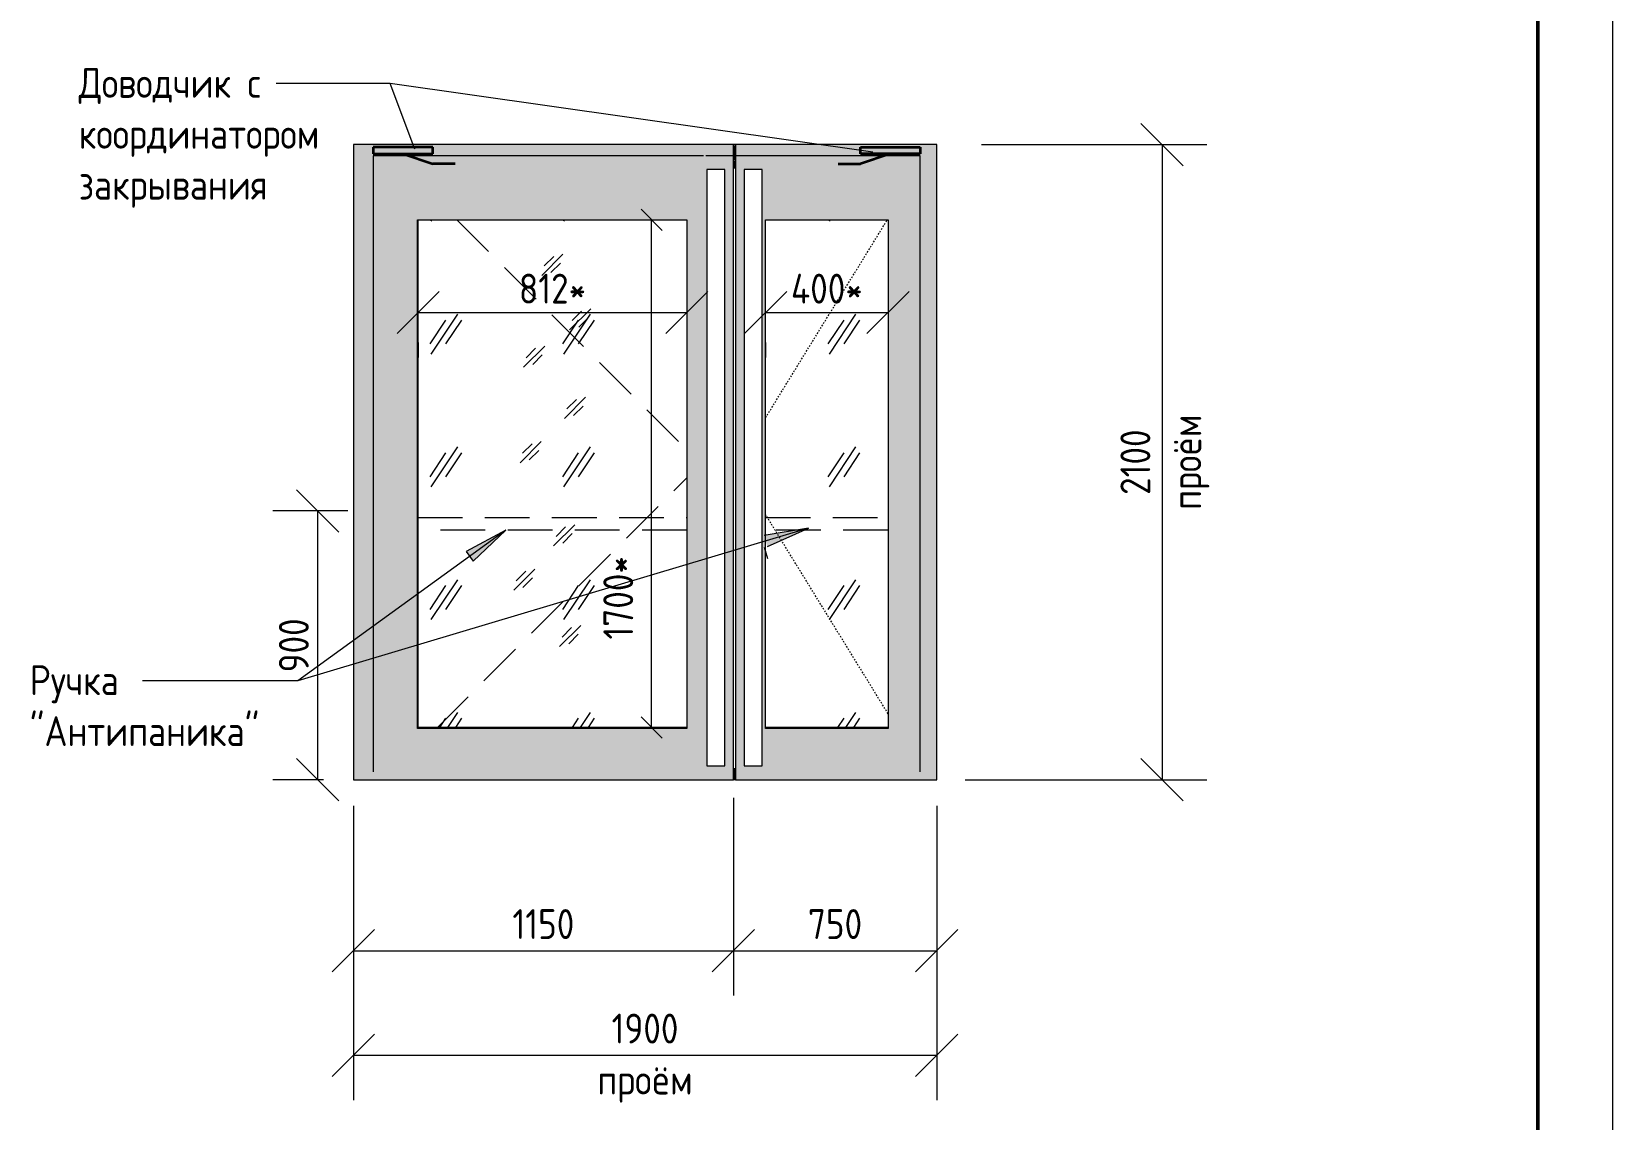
# Model space of a CAD drawing. Header units: millimetres. Extents: x -11345 to 411485, y -9810 to 73012.
# Drawn here: x -2112.4 to -2006.5, y 71152.2 to 71225.1 of the extents above; entities that cross this region are included whole.
import ezdxf

# ---------------------------------------------------------------- set-up
doc = ezdxf.new("R2010")
doc.units = ezdxf.units.MM
doc.linetypes.add('ADSK_Штриховая_ш2 п1_5', pattern=[4.5, 3, -1.5])
doc.linetypes.add('ADSK_Штриховая_ш3 п1_5', pattern=[4.5, 3, -1.5])
for name, color, linetype, lineweight in [('Аннотация', 7, 'Continuous', 18), ('Двери', 7, 'Continuous', 9), ('Основная надпись', 7, 'Continuous', 30), ('Размеры', 7, 'Continuous', 5), ('Узлы', 7, 'Continuous', 18)]:
    doc.layers.add(name, color=color, linetype=linetype, lineweight=lineweight)
doc.layers.add('Линии', color=7, linetype='Continuous', lineweight=9, true_color=0x00a600)
doc.styles.add('GOST Common', font='GOST_Common.ttf', dxfattribs={"width": 0.9, "height": 125})
doc.styles.add('GOST Common_1', font='GOST_Common.ttf', dxfattribs={"width": 0.9, "height": 349.9999999999996})
doc.styles.add('GOST Common_3', font='GOST_Common.ttf', dxfattribs={"width": 0.9, "height": 250})
doc.styles.add('GOST Common_5', font='GOST_Common.ttf', dxfattribs={"width": 0.9, "height": 100})
doc.dimstyles.new('ADSK_Основной_2_5_мм', dxfattribs={"dimscale": 304.8, "dimtxt": 251.4287490705518, "dimasz": 0.4639107611548557, "dimexe": 0.4921259842519685, "dimexo": 0.4921259842519685, "dimgap": 0.09842519685039369, "dimtad": 1, "dimrnd": 0.01, "dimdsep": 46, "dimtxsty": 'GOST Common_3', "dimblk1": 'OBLIQUE', "dimblk2": 'OBLIQUE', "dimsah": 1, "dimcen": 0.09, "dimdle": 0.4921259842519685, "dimazin": 2, "dimtfac": 1, "dimtdec": 4, "dimtix": 1, "dimtmove": 0, "dimatfit": 3, "dimfxl": 1, "dimtvp": 1, "dimtolj": 1, "dimtzin": 0, "dimlwd": 20, "dimlwe": 20, "dimarcsym": 2})
doc.dimstyles.new('ADSK_Основной_2_5_мм_1', dxfattribs={"dimscale": 304.8, "dimtxt": 125.7143745352759, "dimasz": 0.2319553805774278, "dimexe": 0.2460629921259842, "dimexo": 0.2460629921259842, "dimgap": 0.04921259842519685, "dimtad": 1, "dimrnd": 0.01, "dimdsep": 46, "dimtxsty": 'GOST Common_1', "dimblk1": 'OBLIQUE', "dimblk2": 'OBLIQUE', "dimsah": 1, "dimcen": 0.09, "dimdle": 0.2460629921259842, "dimazin": 2, "dimtfac": 1, "dimtdec": 4, "dimtix": 1, "dimtmove": 1, "dimatfit": 3, "dimfxl": 1, "dimtvp": 1, "dimtolj": 1, "dimtzin": 0, "dimlwd": 20, "dimlwe": 20, "dimarcsym": 2})
doc.dimstyles.new('ADSK_Основной_2_5_мм_Округление_до_1_мм_1', dxfattribs={"dimscale": 304.8, "dimtxt": 251.4287490705518, "dimasz": 0.4639107611548557, "dimexe": 0.4921259842519685, "dimexo": 0.4921259842519685, "dimgap": 0.09842519685039369, "dimtad": 1, "dimdec": 0, "dimdsep": 46, "dimtxsty": 'GOST Common_3', "dimblk1": 'OBLIQUE', "dimblk2": 'OBLIQUE', "dimsah": 1, "dimcen": 0.09, "dimdle": 0.4921259842519685, "dimazin": 2, "dimtfac": 1, "dimtdec": 4, "dimtix": 1, "dimtmove": 1, "dimatfit": 3, "dimfxl": 1, "dimtvp": 1, "dimtolj": 1, "dimtzin": 0, "dimlwd": 20, "dimlwe": 20, "dimarcsym": 2})
pattern_1 = [(236.31, (266.7, 311.15), (-444.4990793101135, -889.0005005991062), [160.267, -1442.401]), (236.31, (275.59, 284.48), (-444.4990793101135, -889.0005005991062), [96.16, -1506.507]), (236.31, (222.25, 284.48), (-444.4990793101135, -889.0005005991062), [96.16, -1506.507])]

# ---------------------------------------------------------------- blocks, each defined once
blk = doc.blocks.new('Family - ___-2645065-ДН-4п')
at = {"layer": 'Двери', "true_color": 0x383e42}
for points in [[(413.1555345034062, 5381.406725055768), (420.723686612491, 5381.675025746895), (420.723686612491, 5384.420073280253), (413.1555345034062, 5384.016361168316), (413.1555345034062, 5381.678054800905)], [(413.1555345034235, 5332.454519303954), (420.723686612491, 5332.454519303954), (420.723686612491, 5381.406725055768), (413.1555345034062, 5381.406725055768), (413.1555345034235, 5346.483934002513)], [(420.723686612491, 5329.420073280005), (420.723686612491, 5332.454519303954), (413.1555345034235, 5331.935949356092), (413.1555345034235, 5329.420073280005)], [(413.1555345034235, 5327.926043634597), (420.723686612491, 5328.433474130447), (420.723686612491, 5329.420073280005), (413.1555345034235, 5328.982482127855), (413.1555345034235, 5328.181507336411)], [(413.1555345034235, 5309.492531995856), (420.723686612491, 5309.492531995856), (420.723686612491, 5327.926043634597), (413.1555345034235, 5327.926043634597), (413.1555345034235, 5321.610009490282)], [(420.723686612491, 5306.48393400266), (420.723686612491, 5309.492531995856), (413.1555345034235, 5308.975202604694), (413.1555345034235, 5306.48393400266)], [(-644.7609370093123, 3429.601805967872), (257.1555345034157, 3429.601805967872), (257.1555345034157, 3432.483934002497), (-642.8444654965876, 3432.483934002497), (-642.8444654965876, 5132.483934002457), (-644.7609370093123, 5132.483934002457), (-644.7609370093123, 3430.6657430803)], [(568.9759227304891, 3429.601805967872), (931.155534503427, 3429.601805967872), (931.155534503427, 3432.483934002497), (521.1555345034249, 3432.483934002497), (521.1555345034249, 3429.601805967872)], [(413.1555345034235, 3277.483934002481), (420.723686612491, 3277.483934002481), (420.723686612491, 3295.483934002788), (413.1555345034235, 3295.483934002788), (413.1555345034235, 3284.483934002739)], [(413.1555345034235, 3273.492816938683), (420.723686612491, 3273.492816938683), (420.5339128818113, 3277.483934002481), (413.1555345034235, 3276.949225705661), (413.1555345034235, 3274.175131090776)], [(420.723686612491, 3257.483934002693), (420.723686612491, 3273.492816938683), (413.1555345034235, 3273.492816938683), (413.1555345034235, 3257.483934002693)]]:
    blk.add_hatch(color=250, dxfattribs=at).paths.add_polyline_path(points)
at = {"layer": 'Двери'}
h = blk.add_hatch(dxfattribs=at)
h.set_pattern_fill('FP_1', color=256, style=0, pattern_type=2)
h.set_pattern_definition(pattern_1)
h.paths.add_polyline_path([(-642.8444654965876, 3432.483934002497), (257.1555345034157, 3432.483934002497), (257.1555345034157, 5132.483934002457), (-642.8444654965876, 5132.483934002457), (-642.8444654965876, 3540.237635507506)])
h = blk.add_hatch(dxfattribs=at)
h.set_pattern_fill('FP_1', color=256, style=0, pattern_type=2)
h.set_pattern_definition(pattern_1)
h.paths.add_polyline_path([(521.1555345034249, 3432.483934002497), (931.155534503427, 3432.483934002497), (931.155534503427, 5132.483934002457), (521.1555345035808, 5132.48393400218), (521.1555345034249, 3540.237635507506)])
for p, q in [((420.723686612491, 5384.420073280253), (413.1555345034062, 5384.420073280253)), ((413.1555345034235, 5329.420073280005), (420.723686612491, 5329.420073280005)), ((413.1555345034321, 5306.48393400266), (420.723686612491, 5306.48393400266)), ((-642.8444654965865, 3432.483934002497), (-642.8444654965865, 5132.483934002457)), ((257.1555345034136, 3432.483934002497), (-642.8444654965865, 3432.483934002497)), ((931.155534503419, 3432.483934002497), (521.1555345034242, 3432.483934002497)), ((413.1555345034317, 3295.483934002511), (420.7236866124903, 3295.483934002511)), ((420.723686612491, 3277.483934002481), (413.1555345034062, 3277.483934002481)), ((420.7236866124891, 3257.483934002415), (413.1555345034051, 3257.483934002415))]:
    blk.add_line(p, q, dxfattribs=at)
at = {"layer": 'Двери', "linetype": 'ADSK_Штриховая_ш2 п1_5'}
for p, q in [((521.15553450341, 4470.022633692656), (928.7269630748773, 5132.483934002457)), ((931.1555345034254, 3478.53656558132), (521.1555345034127, 4144.945234312045))]:
    blk.add_line(p, q, dxfattribs=at)
blk = doc.blocks.new('_Oblique')
at = {"color": 0, "linetype": 'ByBlock', "lineweight": -2}
blk.add_line((-0.5, -0.5), (0.5, 0.5), dxfattribs=at)
blk = doc.blocks.new('*D750')
at = {"layer": 'Defpoints', "color": 0, "transparency": 16777216}
for p in [(-2051.784638525833, 71217.53108182279), (-2052.884638525833, 71174.99235903723), (-2036.687626200021, 71174.99235903723)]:
    blk.add_point(p, dxfattribs=at)
at = {"layer": 'Размеры', "color": 0, "transparency": 16777216}
for p, q in [((-2048.784638525833, 71217.53108182279), (-2033.687626200021, 71217.53108182279)), ((-2036.687626200021, 71217.54092434248), (-2036.687626200021, 71174.98251651754)), ((-2049.884638525833, 71174.99235903723), (-2033.687626200021, 71174.99235903723))]:
    blk.add_line(p, q, dxfattribs=at)
at = {"layer": 'Размеры', "color": 0, "transparency": 16777216, "xscale": 2.828, "yscale": 2.828, "zscale": 2.828}
for p, rotation in [((-2036.687626200021, 71217.53108182279), 90), ((-2036.687626200021, 71174.99235903723), 270)]:
    blk.add_blockref('_Oblique', p, dxfattribs=dict(at, rotation=rotation))
at = {"layer": 'Размеры', "color": 0, "lineweight": 20, "transparency": 16777216, "char_height": 2, "width": 9.716229625099288, "attachment_point": 5, "rotation": 90, "style": 'GOST Common_5'}
for s, insert in [('\\A1;проём', (-2034.7876262, 71196.26172042999)), ('\\A1;2100\u200e', (-2038.47521146603, 71196.26172042999))]:
    blk.add_mtext(s, dxfattribs=dict(at, insert=insert))
blk = doc.blocks.new('*D751')
at = {"layer": 'Defpoints', "color": 0, "transparency": 16777216}
for p in [(-2090.862084096938, 71176.24235903725), (-2051.784638525828, 71176.24235903725), (-2051.784638525828, 71156.53750641142)]:
    blk.add_point(p, dxfattribs=at)
at = {"layer": 'Размеры', "color": 0, "transparency": 16777216}
for p, q in [((-2090.862084096938, 71173.24235903725), (-2090.862084096938, 71153.53750641142)), ((-2051.784638525828, 71173.24235903725), (-2051.784638525828, 71153.53750641142)), ((-2090.871926616623, 71156.53750641142), (-2051.774796006142, 71156.53750641142))]:
    blk.add_line(p, q, dxfattribs=at)
at = {"layer": 'Размеры', "color": 0, "transparency": 16777216, "xscale": 2.828, "yscale": 2.828, "zscale": 2.828, "rotation": 180}
blk.add_blockref('_Oblique', (-2090.862084096938, 71156.53750641142), dxfattribs=at)
at = {"layer": 'Размеры', "color": 0, "transparency": 16777216, "xscale": 2.828, "yscale": 2.828, "zscale": 2.828}
blk.add_blockref('_Oblique', (-2051.784638525828, 71156.53750641142), dxfattribs=at)
at = {"layer": 'Размеры', "color": 0, "lineweight": 20, "transparency": 16777216, "char_height": 2, "width": 9.716229625099288, "attachment_point": 5, "style": 'GOST Common_5'}
for s, insert in [('\\A1;1900\u200e', (-2071.323361311383, 71158.32509167746)), ('\\A1;проём', (-2071.323361311383, 71154.63750641141))]:
    blk.add_mtext(s, dxfattribs=dict(at, insert=insert))
blk = doc.blocks.new('*D752')
at = {"layer": 'Defpoints', "color": 0, "transparency": 16777216}
for p in [(-2071.882909332639, 71212.49235903723), (-2070.883060344061, 71212.49235903723), (-2071.882909332639, 71178.49235903723)]:
    blk.add_point(p, dxfattribs=at)
at = {"layer": 'Размеры', "color": 0, "transparency": 16777216}
for p, q in [((-2070.883060344061, 71178.4874377774), (-2070.883060344061, 71212.49728029707)), ((-2070.382909332639, 71212.49235903723), (-2069.383060344061, 71212.49235903723)), ((-2070.382909332639, 71178.49235903723), (-2069.383060344061, 71178.49235903723))]:
    blk.add_line(p, q, dxfattribs=at)
at = {"layer": 'Размеры', "color": 0, "transparency": 16777216, "xscale": 1.414, "yscale": 1.414, "zscale": 1.414}
for p, rotation in [((-2070.883060344061, 71212.49235903723), 90), ((-2070.883060344061, 71178.49235903723), 270)]:
    blk.add_blockref('_Oblique', p, dxfattribs=dict(at, rotation=rotation))
at = {"layer": 'Размеры', "color": 0, "lineweight": 20, "transparency": 16777216, "insert": (-2074.116797770584, 71184.38479370801), "char_height": 2, "width": 9.767367675757708, "attachment_point": 1, "rotation": 89.99999999999991, "line_spacing_factor": 1.022761013168346, "style": 'GOST Common_5'}
blk.add_mtext('\\A1;1700*', dxfattribs=at)
blk = doc.blocks.new('*D753')
at = {"layer": 'Defpoints', "color": 0, "transparency": 16777216}
for p in [(-2090.862084096938, 71176.24235903725), (-2065.403361311382, 71176.78235903724), (-2065.403361311382, 71163.53750641142)]:
    blk.add_point(p, dxfattribs=at)
at = {"layer": 'Размеры', "color": 0, "transparency": 16777216}
for p, q in [((-2065.403361311382, 71173.78235903724), (-2065.403361311382, 71160.53750641142)), ((-2090.862084096938, 71173.24235903725), (-2090.862084096938, 71160.53750641142)), ((-2090.871926616623, 71163.53750641142), (-2065.393518791696, 71163.53750641142))]:
    blk.add_line(p, q, dxfattribs=at)
at = {"layer": 'Размеры', "color": 0, "transparency": 16777216, "xscale": 2.828, "yscale": 2.828, "zscale": 2.828, "rotation": 180}
blk.add_blockref('_Oblique', (-2090.862084096938, 71163.53750641142), dxfattribs=at)
at = {"layer": 'Размеры', "color": 0, "transparency": 16777216, "xscale": 2.828, "yscale": 2.828, "zscale": 2.828}
blk.add_blockref('_Oblique', (-2065.403361311382, 71163.53750641142), dxfattribs=at)
at = {"layer": 'Размеры', "color": 0, "lineweight": 20, "transparency": 16777216, "insert": (-2078.13272270416, 71165.32509167746), "char_height": 2, "width": 6.443394382960581, "attachment_point": 5, "style": 'GOST Common_5'}
blk.add_mtext('\\A1;1150\u200e', dxfattribs=at)
blk = doc.blocks.new('*D754')
at = {"layer": 'Defpoints', "color": 0, "transparency": 16777216}
for p in [(-2065.403361311382, 71176.78235903724), (-2051.784638525828, 71176.24235903725), (-2051.784638525828, 71163.53750641142)]:
    blk.add_point(p, dxfattribs=at)
at = {"layer": 'Размеры', "color": 0, "transparency": 16777216}
for p, q in [((-2065.403361311382, 71173.78235903724), (-2065.403361311382, 71160.53750641142)), ((-2051.784638525828, 71173.24235903725), (-2051.784638525828, 71160.53750641142)), ((-2065.413203831067, 71163.53750641142), (-2051.774796006142, 71163.53750641142))]:
    blk.add_line(p, q, dxfattribs=at)
at = {"layer": 'Размеры', "color": 0, "transparency": 16777216, "xscale": 2.828, "yscale": 2.828, "zscale": 2.828, "rotation": 180}
blk.add_blockref('_Oblique', (-2065.403361311382, 71163.53750641142), dxfattribs=at)
at = {"layer": 'Размеры', "color": 0, "transparency": 16777216, "xscale": 2.828, "yscale": 2.828, "zscale": 2.828}
blk.add_blockref('_Oblique', (-2051.784638525828, 71163.53750641142), dxfattribs=at)
at = {"layer": 'Размеры', "color": 0, "lineweight": 20, "transparency": 16777216, "insert": (-2058.593999918605, 71165.32509167746), "char_height": 2, "width": 5.676323623084321, "attachment_point": 5, "style": 'GOST Common_5'}
blk.add_mtext('\\A1;750\u200e', dxfattribs=at)
blk = doc.blocks.new('*D755')
at = {"layer": 'Defpoints', "color": 0, "transparency": 16777216}
for p in [(-2086.523361311381, 71207.28367373583), (-2068.523361311381, 71207.28367373583), (-2068.523361311381, 71206.28382474722)]:
    blk.add_point(p, dxfattribs=at)
at = {"layer": 'Размеры', "color": 0, "transparency": 16777216}
for p, q in [((-2086.533203831067, 71206.28382474722), (-2068.513518791696, 71206.28382474722)), ((-2086.523361311381, 71204.28367373583), (-2086.523361311381, 71203.28382474722)), ((-2068.523361311381, 71204.28367373583), (-2068.523361311381, 71203.28382474722))]:
    blk.add_line(p, q, dxfattribs=at)
at = {"layer": 'Размеры', "color": 0, "transparency": 16777216, "xscale": 2.828, "yscale": 2.828, "zscale": 2.828, "rotation": 180}
blk.add_blockref('_Oblique', (-2086.523361311381, 71206.28382474722), dxfattribs=at)
at = {"layer": 'Размеры', "color": 0, "transparency": 16777216, "xscale": 2.828, "yscale": 2.828, "zscale": 2.828}
blk.add_blockref('_Oblique', (-2068.523361311381, 71206.28382474722), dxfattribs=at)
at = {"layer": 'Размеры', "color": 0, "lineweight": 20, "transparency": 16777216, "insert": (-2077.523361311381, 71207.88382474723), "char_height": 2, "width": 6.954774889544754, "attachment_point": 5, "style": 'GOST Common_5'}
blk.add_mtext('\\A1;812*', dxfattribs=at)
blk = doc.blocks.new('*D756')
at = {"layer": 'Defpoints', "color": 0, "transparency": 16777216}
for p in [(-2063.243361311381, 71207.28367373583), (-2055.043361311381, 71207.28367373583), (-2055.043361311381, 71206.28382474722)]:
    blk.add_point(p, dxfattribs=at)
at = {"layer": 'Размеры', "color": 0, "transparency": 16777216}
for p, q in [((-2063.253203831066, 71206.28382474722), (-2055.033518791696, 71206.28382474722)), ((-2063.243361311381, 71204.28367373583), (-2063.243361311381, 71203.28382474722)), ((-2055.043361311381, 71204.28367373583), (-2055.043361311381, 71203.28382474722))]:
    blk.add_line(p, q, dxfattribs=at)
at = {"layer": 'Размеры', "color": 0, "transparency": 16777216, "xscale": 2.828, "yscale": 2.828, "zscale": 2.828, "rotation": 180}
blk.add_blockref('_Oblique', (-2063.243361311381, 71206.28382474722), dxfattribs=at)
at = {"layer": 'Размеры', "color": 0, "transparency": 16777216, "xscale": 2.828, "yscale": 2.828, "zscale": 2.828}
blk.add_blockref('_Oblique', (-2055.043361311381, 71206.28382474722), dxfattribs=at)
at = {"layer": 'Размеры', "color": 0, "lineweight": 20, "transparency": 16777216, "insert": (-2059.143361311381, 71207.88382474723), "char_height": 2, "width": 7.772983700079431, "attachment_point": 5, "style": 'GOST Common_5'}
blk.add_mtext('\\A1;400*', dxfattribs=at)
blk = doc.blocks.new('*D836')
at = {"layer": 'Defpoints', "color": 0, "transparency": 16777216}
for p in [(-2093.250452688852, 71192.99235903725), (-2088.23570199446, 71192.99235903725), (-2089.862084096939, 71174.99235903723)]:
    blk.add_point(p, dxfattribs=at)
at = {"layer": 'Размеры', "color": 0, "transparency": 16777216}
for p, q in [((-2091.23570199446, 71192.99235903725), (-2096.250452688852, 71192.99235903725)), ((-2093.250452688852, 71174.98251651754), (-2093.250452688852, 71193.00220155694)), ((-2092.862084096939, 71174.99235903723), (-2096.250452688852, 71174.99235903723))]:
    blk.add_line(p, q, dxfattribs=at)
at = {"layer": 'Размеры', "color": 0, "transparency": 16777216, "xscale": 2.828, "yscale": 2.828, "zscale": 2.828}
for p, rotation in [((-2093.250452688852, 71192.99235903725), 90), ((-2093.250452688852, 71174.99235903723), 270)]:
    blk.add_blockref('_Oblique', p, dxfattribs=dict(at, rotation=rotation))
at = {"layer": 'Размеры', "color": 0, "lineweight": 20, "transparency": 16777216, "insert": (-2094.850452688831, 71183.99235903722), "char_height": 2, "width": 7.005912940203172, "attachment_point": 5, "rotation": 90, "style": 'GOST Common_5'}
blk.add_mtext('\\A1;900', dxfattribs=at)

msp = doc.modelspace()

# ---------------------------------------------------------------- hatches: boundary and pattern name
at = {"layer": 'Аннотация', "lineweight": 9}
for points in [[(-2060.36235371903, 71191.84137842765), (-2063.349889418915, 71191.36114737597), (-2063.123798666285, 71190.60427971519)], [(-2080.641185269129, 71191.70867319402), (-2083.303132821445, 71190.26991447562), (-2082.840051000506, 71189.62997626651)]]:
    msp.add_hatch(color=256, dxfattribs=at).paths.add_polyline_path(points)
at = {"layer": 'Узлы', "true_color": 0xffffff}
h = msp.add_hatch(color=7, dxfattribs=at)
h.paths.add_polyline_path([(-2090.862084096934, 71174.9923590372), (-2065.403361311381, 71174.9923590372), (-2065.403361311382, 71217.53108182276), (-2090.862084096934, 71217.52300758052), (-2090.862084096934, 71175.5323590372)])
h.paths.add_polyline_path([(-2052.234302660904, 71174.9923590372), (-2051.784638525832, 71174.9923590372), (-2051.792712768065, 71217.53108182276), (-2065.2519982692, 71217.52300758052), (-2065.243361311383, 71174.9923590372), (-2052.823949605353, 71174.9923590372)])
h.paths.add_polyline_path([(-2063.890685843822, 71175.92336678955), (-2064.67334704985, 71175.92336678955), (-2064.67334704985, 71215.86413137022), (-2063.47334704985, 71215.86413137022), (-2063.47334704985, 71175.92336678955)])
h.paths.add_polyline_path([(-2065.97334704985, 71175.92336678955), (-2067.17334704985, 71175.92336678955), (-2067.17334704985, 71215.86413137022), (-2065.97334704985, 71215.86413137022), (-2065.97334704985, 71176.0731147378)])
h.paths.add_polyline_path([(-2086.112073851283, 71178.4347164765), (-2086.561690741636, 71178.4347164765), (-2086.561690741634, 71212.4923590372), (-2068.523361311381, 71212.4923590372), (-2068.523361311381, 71178.4347164765), (-2082.392255318711, 71178.4347164765)])
h.paths.add_polyline_path([(-2062.28695354684, 71178.4347164765), (-2063.243361311381, 71178.4347164765), (-2063.243361311381, 71212.4923590372), (-2055.043361311381, 71212.4923590372), (-2055.043361311381, 71178.4347164765), (-2057.260628103872, 71178.4347164765)])

# ---------------------------------------------------------------- linework, layer by layer
at = {"layer": 'Аннотация', "lineweight": 9}
for p, q in [((-2089.991718789451, 71221.62330261244), (-2096.04461629669, 71221.62330261244)), ((-2088.407138755031, 71221.62330261244), (-2089.991718789451, 71221.62330261244)), ((-2088.407138755031, 71221.62330261244), (-2089.991718789451, 71221.62330261244)), ((-2056.072062124021, 71217.03374903701), (-2088.407138755031, 71221.62330261244)), ((-2086.754346138255, 71217.22392787924), (-2088.407138755031, 71221.62330261244)), ((-2060.36235371903, 71191.84137842765), (-2094.585033444634, 71181.61841367811)), ((-2060.36235371903, 71191.84137842765), (-2063.349889418915, 71191.36114737597)), ((-2063.123798666285, 71190.60427971519), (-2060.36235371903, 71191.84137842765)), ((-2080.641185269129, 71191.70867319402), (-2094.585033444634, 71181.61841367811)), ((-2080.641185269129, 71191.70867319402), (-2083.303132821445, 71190.26991447562)), ((-2082.840051000506, 71189.62997626651), (-2080.641185269129, 71191.70867319402)), ((-2083.303132821445, 71190.26991447562), (-2082.840051000506, 71189.62997626651)), ((-2063.349889418915, 71190.56788973279), (-2063.123798666285, 71189.81102207201)), ((-2095.911130266378, 71181.61841367811), (-2104.979177995558, 71181.61841367811)), ((-2094.585033444634, 71181.61841367811), (-2095.911130266378, 71181.61841367811)), ((-2094.585033444634, 71181.61841367811), (-2095.911130266378, 71181.61841367811))]:
    msp.add_line(p, q, dxfattribs=at)
at = {"layer": 'Линии', "color": 7}
for p, q in [((-2065.403361311382, 71217.53108182276), (-2090.862084096938, 71217.53108182276)), ((-2090.862084096938, 71217.53108182276), (-2090.862084096938, 71174.9923590372)), ((-2065.403361311382, 71174.9923590372), (-2065.403361311382, 71217.53108182276)), ((-2051.784638525828, 71217.53108182276), (-2065.2519982692, 71217.53108182276)), ((-2065.2519982692, 71217.53108182276), (-2065.2519982692, 71174.9923590372)), ((-2051.784638525828, 71174.9923590372), (-2051.784638525828, 71217.53108182276)), ((-2067.403361311382, 71216.7723590372), (-2089.534281650913, 71216.7723590372)), ((-2089.534281650913, 71216.7723590372), (-2089.534281650913, 71175.5323590372)), ((-2052.892440971856, 71216.7723590372), (-2067.243361311383, 71216.7723590372)), ((-2052.892440971856, 71175.5323590372), (-2052.892440971856, 71216.7723590372)), ((-2067.17334704985, 71215.86413137022), (-2067.17334704985, 71175.92336678955)), ((-2065.97334704985, 71215.86413137022), (-2067.17334704985, 71215.86413137022)), ((-2065.97334704985, 71175.92336678955), (-2065.97334704985, 71215.86413137022)), ((-2064.67334704985, 71215.86413137022), (-2064.67334704985, 71175.92336678955)), ((-2063.47334704985, 71215.86413137022), (-2064.67334704985, 71215.86413137022)), ((-2063.47334704985, 71175.92336678955), (-2063.47334704985, 71215.86413137022)), ((-2086.561690741636, 71178.4347164765), (-2086.561690741636, 71212.4923590372)), ((-2086.561690741636, 71212.4923590372), (-2068.523361311381, 71212.4923590372)), ((-2068.523361311381, 71212.4923590372), (-2068.523361311381, 71178.4347164765)), ((-2063.243361311381, 71212.4923590372), (-2055.043361311381, 71212.4923590372)), ((-2063.243361311381, 71178.4347164765), (-2063.243361311381, 71212.4923590372)), ((-2055.043361311381, 71212.4923590372), (-2055.043361311381, 71178.4347164765)), ((-2076.82298162391, 71210.18459866667), (-2078.237195186283, 71208.7703851043)), ((-2077.435892929576, 71210.0381940409), (-2078.072289032643, 71209.40179793783)), ((-2076.990507555275, 71209.5928086666), (-2077.626903658343, 71208.95641256354)), ((-2074.961620574978, 71206.53147191751), (-2076.375834137351, 71205.11725835512)), ((-2075.574531880643, 71206.38506729173), (-2076.210927983711, 71205.74867118866)), ((-2075.129146506342, 71205.93968191743), (-2075.765542609411, 71205.30328581436)), ((-2078.041989180912, 71204.03703860406), (-2079.456202743285, 71202.62282504169)), ((-2078.654900486576, 71203.89063397828), (-2079.291296589645, 71203.25423787523)), ((-2078.209515112276, 71203.44524860398), (-2078.845911215344, 71202.80885250092)), ((-2075.308767788561, 71200.60737055987), (-2076.722981350935, 71199.1931569975)), ((-2075.921679094226, 71200.4609659341), (-2076.558075197295, 71199.82456983103)), ((-2075.476293719926, 71200.01558055979), (-2076.112689822993, 71199.37918445673)), ((-2078.278616269545, 71197.63752207889), (-2079.692829831918, 71196.22330851652)), ((-2078.89152757521, 71197.49111745312), (-2079.527923678278, 71196.85472135004)), ((-2078.446142200909, 71197.04573207881), (-2079.082538303977, 71196.40933597574)), ((-2076.030976709049, 71192.07441895148), (-2077.445190271423, 71190.66020538911)), ((-2076.643888014715, 71191.9280143257), (-2077.280284117783, 71191.29161822265)), ((-2076.198502640414, 71191.48262895142), (-2076.834898743482, 71190.84623284834)), ((-2078.700528047741, 71189.10003215668), (-2080.114741610113, 71187.68581859431)), ((-2079.313439353406, 71188.95362753091), (-2079.949835456473, 71188.31723142785)), ((-2078.868053979104, 71188.50824215662), (-2079.504450082172, 71187.87184605355)), ((-2075.628718847627, 71185.33177630474), (-2077.04293241, 71183.91756274237)), ((-2076.241630153292, 71185.18537167896), (-2076.87802625636, 71184.54897557589)), ((-2075.796244778991, 71184.73998630466), (-2076.432640882059, 71184.10359020159)), ((-2068.523361311381, 71178.4347164765), (-2086.561690741636, 71178.4347164765)), ((-2055.043361311381, 71178.4347164765), (-2063.243361311381, 71178.4347164765)), ((-2067.17334704985, 71175.92336678955), (-2065.97334704985, 71175.92336678955)), ((-2064.67334704985, 71175.92336678955), (-2063.47334704985, 71175.92336678955)), ((-2090.862084096938, 71174.9923590372), (-2065.403361311382, 71174.9923590372)), ((-2065.403361311382, 71175.5323590372), (-2065.2519982692, 71175.5323590372)), ((-2065.2519982692, 71175.3923590372), (-2065.403361311382, 71175.3923590372)), ((-2065.2519982692, 71174.9923590372), (-2051.784638525828, 71174.9923590372))]:
    msp.add_line(p, q, dxfattribs=at)
at = {"layer": 'Линии', "color": 7, "lineweight": 35}
for p, q in [((-2089.534281650913, 71217.37114590961), (-2089.534281650913, 71216.90949174407)), ((-2085.534281650913, 71217.37114590961), (-2089.534281650913, 71217.37114590961)), ((-2085.534281650913, 71216.90949174407), (-2085.534281650913, 71217.37114590961)), ((-2056.892440971856, 71216.90949174407), (-2056.892440971856, 71217.37114590961)), ((-2056.892440971856, 71217.37114590961), (-2052.892440971856, 71217.37114590961)), ((-2052.892440971856, 71217.37114590961), (-2052.892440971856, 71216.90949174407)), ((-2089.534281650913, 71216.90949174407), (-2085.534281650913, 71216.90949174407)), ((-2087.534281650913, 71216.90949174407), (-2085.534281650913, 71216.25259414037)), ((-2084.034281650913, 71216.25259414037), (-2085.534281650913, 71216.25259414037)), ((-2058.392440971856, 71216.25259414037), (-2056.892440971856, 71216.25259414037)), ((-2052.892440971856, 71216.90949174407), (-2056.892440971856, 71216.90949174407)), ((-2054.892440971856, 71216.90949174407), (-2056.892440971856, 71216.25259414037))]:
    msp.add_line(p, q, dxfattribs=at)
at = {"layer": 'Линии', "color": 7, "linetype": 'ADSK_Штриховая_ш3 п1_5'}
for p, q in [((-2083.923361311382, 71212.4923590372), (-2068.523361311381, 71197.0923590372)), ((-2085.301003872077, 71178.4347164765), (-2068.523361311381, 71195.2123590372)), ((-2086.561690741636, 71192.56136234391), (-2068.523361311381, 71192.56136234391)), ((-2063.243361311381, 71192.56136234391), (-2055.043361311381, 71192.56136234391)), ((-2068.523361311381, 71191.70867319402), (-2086.561690741636, 71191.70867319402)), ((-2055.043361311381, 71191.70867319402), (-2063.243361311381, 71191.70867319402))]:
    msp.add_line(p, q, dxfattribs=at)
at = {"layer": 'Основная надпись', "lineweight": 20}
msp.add_line((-2006.519338169077, 71341.76733364652), (-2006.519338169077, 70747.76733364652), dxfattribs=at)
at = {"layer": 'Основная надпись', "lineweight": 50}
msp.add_line((-2011.519338169077, 70752.76733364652), (-2011.519338169077, 71336.76733364652), dxfattribs=at)

# ---------------------------------------------------------------- block references
at = {"layer": 'Двери', "xscale": 0.02, "yscale": 0.02, "zscale": 0.02}
msp.add_blockref('Family - ___-2645065-ДН-4п', (-2073.66647200145, 71109.84268035715), dxfattribs=at)

# ---------------------------------------------------------------- texts
at = {"layer": 'Аннотация', "lineweight": 9, "char_height": 2, "attachment_point": 1, "line_spacing_factor": 1.022765581104984, "style": 'GOST Common'}
for s, insert, width in [('\\pxt1.8,3.6,5.4,7.2,9,10.8,12.6,14.4,16.2,18,19.8,21.6,23.4,25.2,27,28.8,30.6,32.4,34.2,36,37.8,39.6,41.4,43.2,45,46.8,48.6,50.4,52.2,54,55.8,57.6;{Доводчик с координатором закрывания}', (-2109.26055379669, 71222.66453526035), 19.287), ('\\pxt1.8,3.6,5.4,7.2,9,10.8,12.6,14.4,16.2,18,19.8,21.6,23.4,25.2,27,28.8,30.6,32.4,34.2,36,37.8,39.6,41.4,43.2,45,46.8,48.6,50.4,52.2,54,55.8,57.6;{Ручка "Антипаника"}', (-2112.539646745558, 71182.65964632604), 16.614)]:
    msp.add_mtext(s, dxfattribs=dict(at, insert=insert, width=width))

# ---------------------------------------------------------------- dimensions: what is measured, and where the dimension line sits
at = {"layer": 'Размеры', "lineweight": 20}
dim = msp.add_linear_dim(base=(-2036.687626200021, 71174.99235903723), p1=(-2051.784638525832, 71217.53108182276), p2=(-2052.884638525832, 71174.9923590372), angle=90, text='2100\u200e\\Xпроём', dimstyle='ADSK_Основной_2_5_мм', override={"dimscale": 0, "dimtxt": 76635.4827167042, "dimasz": 141.4, "dimexe": 150, "dimexo": 150, "dimgap": 30, "dimlfac": 50, "dimpost": '<>', "dimtxsty": 'GOST Common_5', "dimcen": 27.432, "dimfxl": 2127.647137230729, "dimlwd": 65535, "dimlwe": 65535}, dxfattribs=at)
dim.commit()
dim.dimension.update_dxf_attribs({"geometry": '*D750', "text_midpoint": (-2036.6876262, 71196.26172042999)})
dim = msp.add_linear_dim(base=(-2070.883060344061, 71212.49235903723), p1=(-2071.882909332639, 71178.4923590372), p2=(-2071.882909332639, 71212.4923590372), angle=90, dimstyle='ADSK_Основной_2_5_мм_1', override={"dimscale": 0, "dimtxt": 38317.7413583521, "dimasz": 70.7, "dimexe": 75, "dimexo": 75, "dimgap": 15, "dimlfac": 50, "dimpost": '<>*', "dimtxsty": 'GOST Common_5', "dimcen": 27.432, "dimfxl": 1699.99999999996, "dimlwd": 65535, "dimlwe": 65535}, dxfattribs=at)
dim.commit()
dim.dimension.update_dxf_attribs({"geometry": '*D752', "text_midpoint": (-2072.783464437251, 71189.26847754589), "dimtype": 160, "text_rotation": 89.99999999999991})
for base, p1, p2, text, override, picture, middle in [((-2068.523361311381, 71206.28382474722), (-2086.523361311381, 71207.28367373583), (-2068.523361311381, 71207.28367373583), '812*', {"dimscale": 0, "dimtxt": 76635.4827167042, "dimasz": 141.4, "dimexe": 150, "dimexo": 150, "dimgap": 30, "dimlfac": 50, "dimpost": '<>', "dimtxsty": 'GOST Common_5', "dimcen": 27.432, "dimfxl": 900, "dimlwd": 65535, "dimlwe": 65535}, '*D755', (-2077.523361311381, 71207.88382474723)), ((-2055.043361311381, 71206.28382474722), (-2063.243361311381, 71207.28367373583), (-2055.043361311381, 71207.28367373583), '400*', {"dimscale": 0, "dimtxt": 76635.4827167042, "dimasz": 141.4, "dimexe": 150, "dimexo": 150, "dimgap": 30, "dimlfac": 50, "dimpost": '<>', "dimtxsty": 'GOST Common_5', "dimcen": 27.432, "dimfxl": 410, "dimlwd": 65535, "dimlwe": 65535}, '*D756', (-2059.143361311381, 71207.88382474723)), ((-2065.403361311382, 71163.53750641142), (-2090.862084096938, 71176.24235903725), (-2065.403361311382, 71176.78235903724), '1150\u200e', {"dimscale": 0, "dimtxt": 76635.4827167042, "dimasz": 141.4, "dimexe": 150, "dimexo": 150, "dimgap": 30, "dimlfac": 50, "dimpost": '<>', "dimtxsty": 'GOST Common_5', "dimcen": 27.432, "dimfxl": 1273.222452943527, "dimlwd": 65535, "dimlwe": 65535}, '*D753', (-2078.13272270416, 71165.32509167746)), ((-2051.784638525828, 71156.53750641142), (-2090.862084096938, 71176.24235903725), (-2051.784638525828, 71176.24235903725), '1900\u200e\\Xпроём', {"dimscale": 0, "dimtxt": 76635.4827167042, "dimasz": 141.4, "dimexe": 150, "dimexo": 150, "dimgap": 30, "dimlfac": 50, "dimpost": '<>', "dimtxsty": 'GOST Common_5', "dimcen": 27.432, "dimfxl": 1953.872278555504, "dimlwd": 65535, "dimlwe": 65535}, '*D751', (-2071.323361311383, 71156.53750641142)), ((-2051.784638525828, 71163.53750641142), (-2065.403361311382, 71176.78235903724), (-2051.784638525828, 71176.24235903725), '750\u200e', {"dimscale": 0, "dimtxt": 76635.4827167042, "dimasz": 141.4, "dimexe": 150, "dimexo": 150, "dimgap": 30, "dimlfac": 50, "dimpost": '<>', "dimtxsty": 'GOST Common_5', "dimcen": 27.432, "dimfxl": 681.4712215305909, "dimlwd": 65535, "dimlwe": 65535}, '*D754', (-2058.593999918605, 71165.32509167746))]:
    dim = msp.add_linear_dim(base=base, p1=p1, p2=p2, text=text, dimstyle='ADSK_Основной_2_5_мм', override=override, dxfattribs=at)
    dim.commit()
    dim.dimension.update_dxf_attribs({"geometry": picture, "text_midpoint": middle})
dim = msp.add_linear_dim(base=(-2093.250452688852, 71192.99235903725), p1=(-2089.862084096938, 71174.9923590372), p2=(-2088.235701994459, 71192.99235903722), angle=90, dimstyle='ADSK_Основной_2_5_мм_Округление_до_1_мм_1', override={"dimscale": 0, "dimtxt": 76635.4827167042, "dimasz": 141.4, "dimexe": 150, "dimexo": 150, "dimgap": 30, "dimlfac": 50, "dimpost": '<>', "dimtxsty": 'GOST Common_5', "dimcen": 27.432, "dimfxl": 1084.487923771147, "dimlwd": 65535, "dimlwe": 65535}, dxfattribs=at)
dim.commit()
dim.dimension.update_dxf_attribs({"geometry": '*D836', "text_midpoint": (-2094.850452688831, 71183.99235903722)})

doc.saveas('drawing.dxf')
